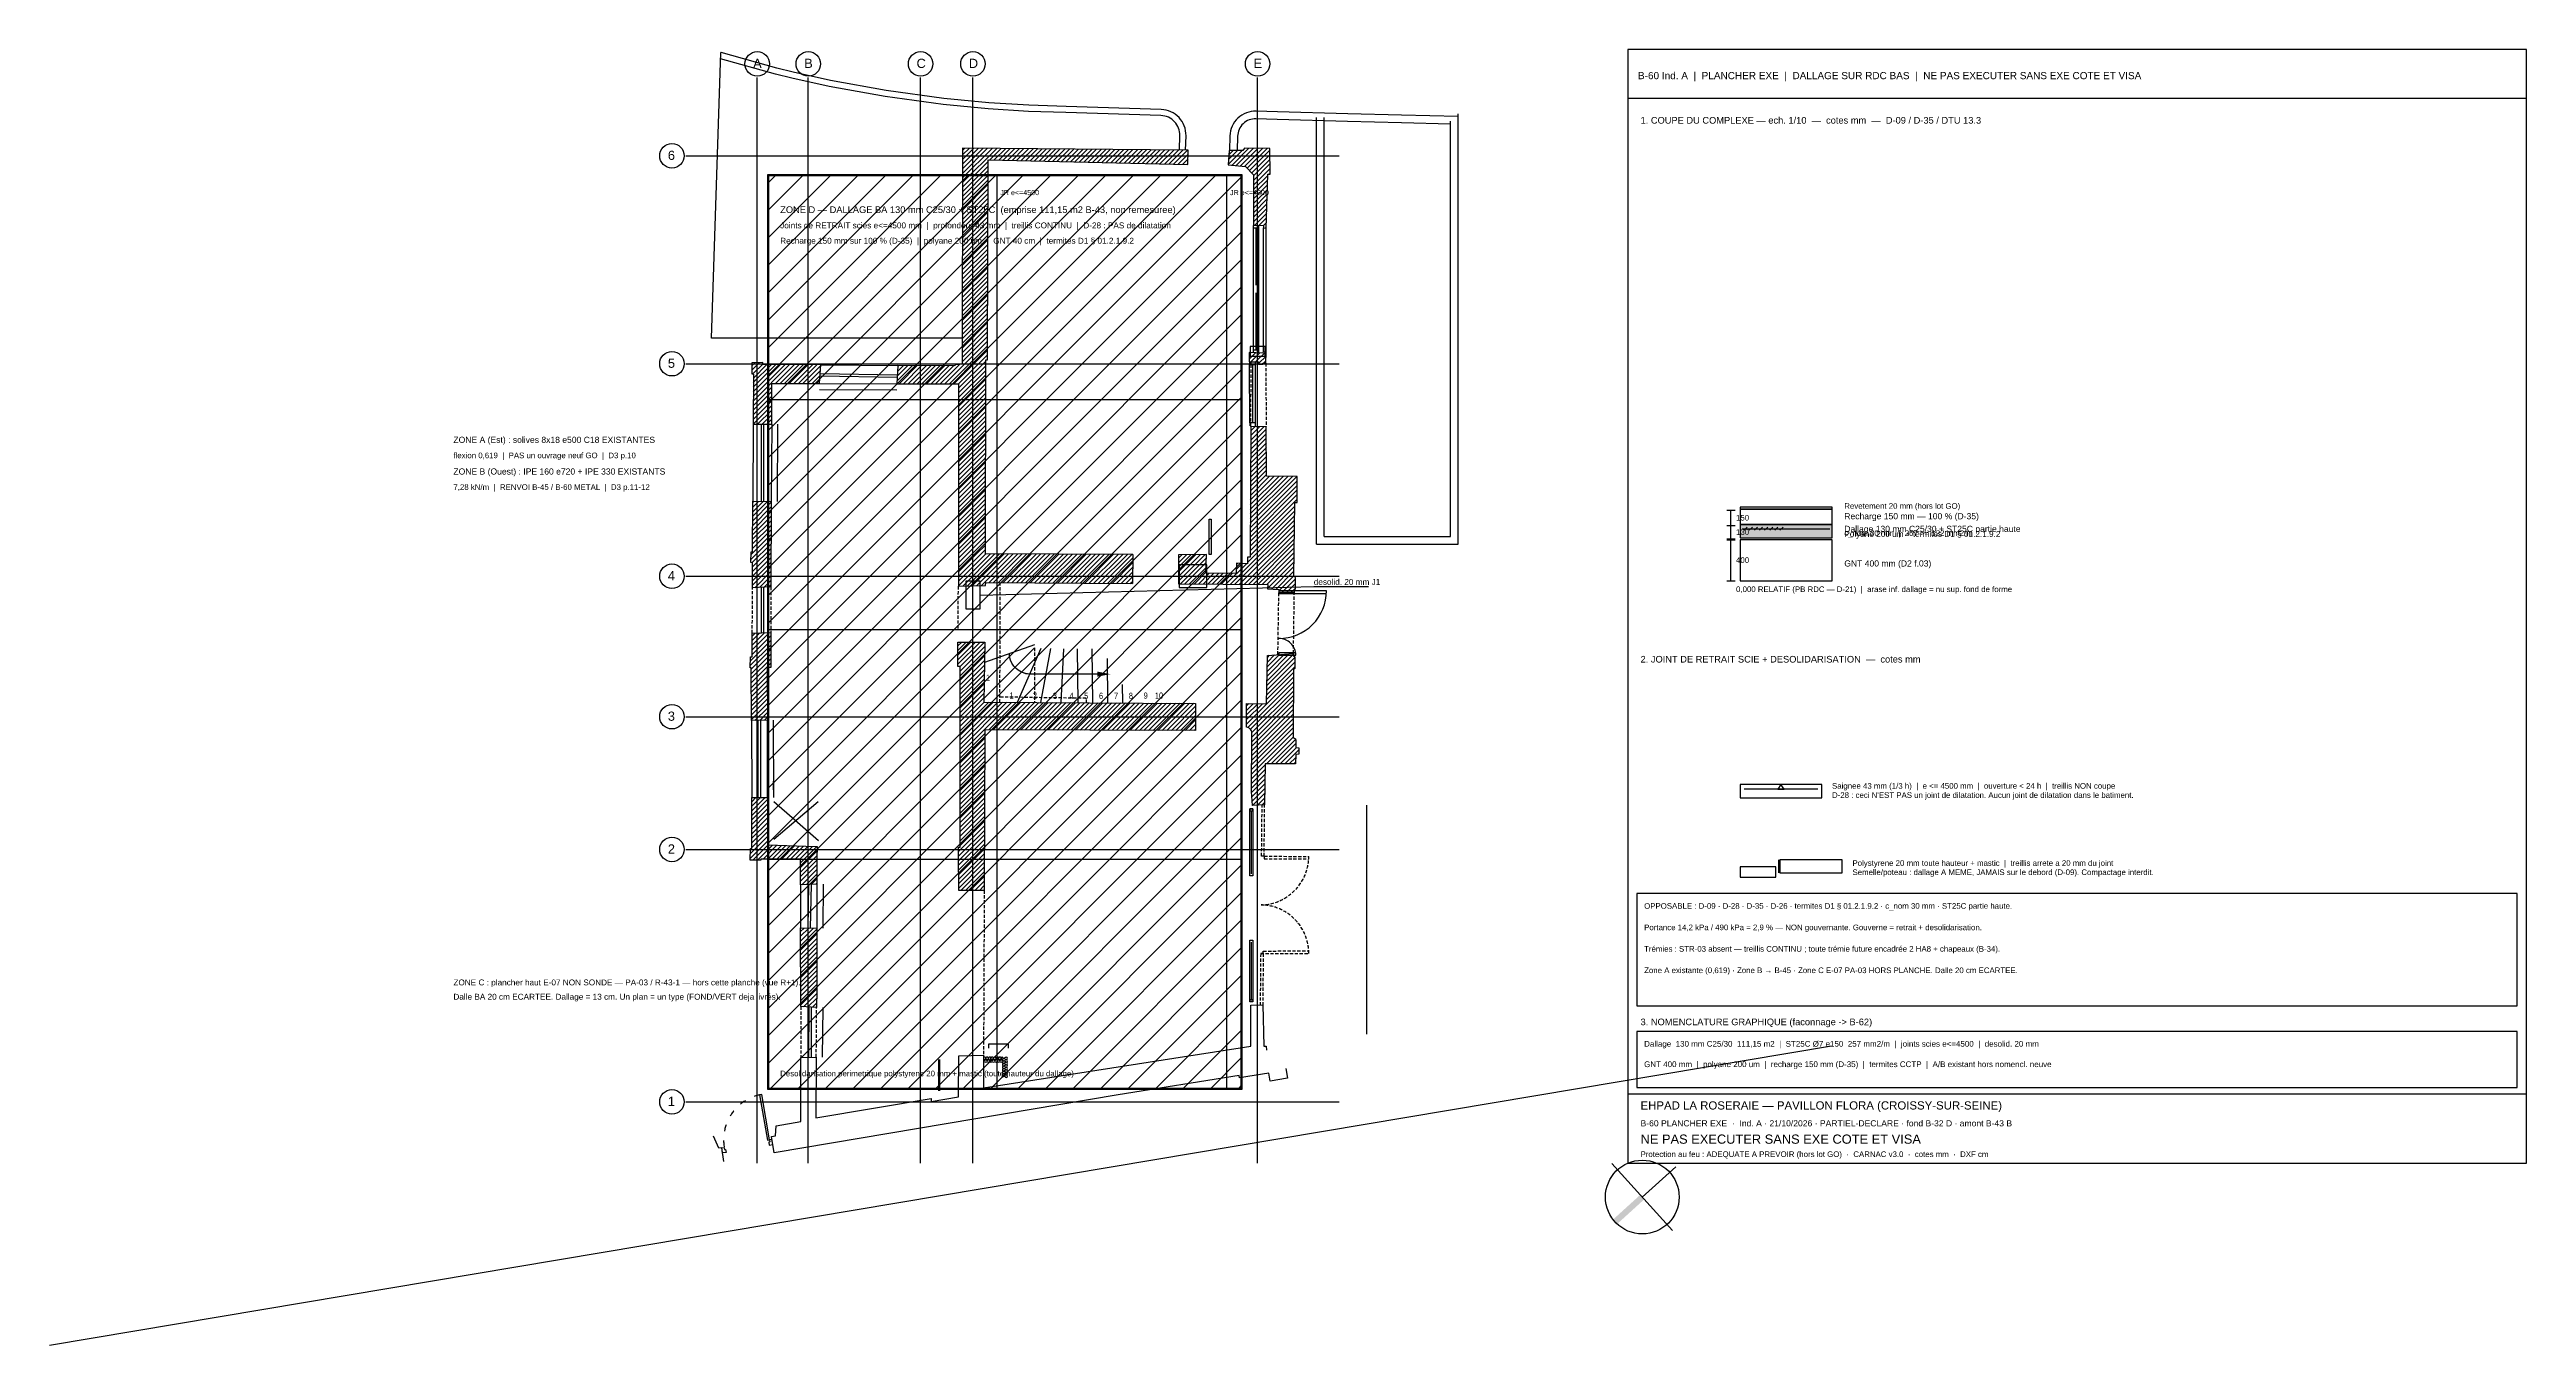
# Model space of a CAD drawing. Header units: centimetres. Extents: x 7169 to 12020, y 3983 to 6520.
import ezdxf

# ---------------------------------------------------------------- set-up
doc = ezdxf.new("R2010")
doc.units = ezdxf.units.CM
doc.linetypes.add('CACHE', pattern=[9.525, 6.35, -3.175])
doc.linetypes.add('PROJECTION', pattern=[0.3, 0.12, -0.18])
for name, color, linetype in [('010_mur', 8, 'Continuous'), ('030_menuiserie', 9, 'Continuous'), ('070_trait-fin', 9, 'Continuous'), ('075_cotation', 9, 'Continuous'), ('097_traits-fins-005', 4, 'Continuous'), ('PLANCHER-ACIER', 3, 'Continuous'), ('PLANCHER-AXES', 1, 'Continuous'), ('PLANCHER-CARTOUCHE', 7, 'Continuous'), ('PLANCHER-COTATION', 8, 'Continuous'), ('PLANCHER-DALLAGE', 8, 'Continuous'), ('PLANCHER-DESOLID', 30, 'Continuous'), ('PLANCHER-DETAILS', 4, 'Continuous'), ('PLANCHER-EXISTANT', 8, 'Continuous'), ('PLANCHER-HABILLAGE-TEXTE', 7, 'Continuous'), ('PLANCHER-HYP', 6, 'Continuous'), ('PLANCHER-JOINTS', 6, 'Continuous'), ('PLANCHER-NOMENCLATURE', 7, 'Continuous')]:
    doc.layers.add(name, color=color, linetype=linetype)
doc.styles.add('clem', font='swissc.ttf')
doc.styles.get("Standard").update_dxf_attribs({"font": 'arial.ttf'})
pattern_1 = [(45.21487, (-11671.396, -4335.0017), (-4.5069355, 4.4732575), [])]

# ---------------------------------------------------------------- blocks, each defined once
blk = doc.blocks.new('*U1201')
for points in [[(0.05, -0.042), (0.05, 0), (0, 0), (0, -0.072), (0.035, -0.072), (0.035, -0.042)], [(0.065, -0.072), (0.035, -0.072), (0.035, -0.721), (0.065, -0.721)], [(0.668, -0.042), (0.668, 0), (0.718, 0), (0.718, -0.072), (0.683, -0.072), (0.683, -0.042)]]:
    blk.add_lwpolyline(points, close=True)
at = {"linetype": 'PROJECTION', "ltscale": 0.75}
blk.add_arc((0.035, -0.073), 0.648, 271.6999, 0.0451, dxfattribs=at)
blk = doc.blocks.new('Murs porteurs selon geometre projet')
at = {"layer": '010_mur'}
h = blk.add_hatch(dxfattribs=at)
h.set_pattern_fill('ANSI31', color=4, scale=2, angle=0.2149)
h.set_pattern_definition(pattern_1)
edge = h.paths.add_edge_path()
edge.add_line((-2690.4, 1231.6), (-2691.2, 1611.5))
edge.add_line((-2691.2, 1611.5), (-2687.8, 1611.5))
edge.add_line((-2687.8, 1611.5), (-2687.8, 1622.5))
edge.add_line((-2687.8, 1622.5), (-2688.1, 2002.9))
edge.add_line((-2688.1, 2002.9), (-2296.6, 1995))
edge.add_line((-2296.6, 1995), (-2296.1, 2023.3))
edge.add_line((-2296.1, 2023.3), (-2738, 2025.7))
edge.add_line((-2738, 2025.7), (-2737.5, 1602.6))
edge.add_line((-2737.5, 1602.6), (-2751, 1601.5))
edge.add_line((-2751, 1601.5), (-2751.6, 1599.2))
edge.add_line((-2751.6, 1599.2), (-2863.1, 1599.6))
edge.add_line((-2863.1, 1599.6), (-2865, 1564))
edge.add_line((-2865, 1564), (-2812.9, 1564))
edge.add_line((-2812.9, 1564), (-2744, 1564.3))
edge.add_line((-2744, 1564.3), (-2743.6, 1435.3))
edge.add_line((-2743.6, 1435.3), (-2743.1, 1231.5))
edge.add_line((-2743.1, 1231.5), (-2690.5, 1231.6))
h = blk.add_hatch(dxfattribs=at)
h.set_pattern_fill('ANSI31', color=4, scale=2, angle=0.2149)
h.set_pattern_definition(pattern_1)
h.paths.add_polyline_path([(-2168, 1876.3), (-2147.9, 1877.1), (-2148, 1871.7), (-2142.6, 1871.4), (-2140.1, 1976.7), (-2135.7, 1976.8), (-2136.1, 2027.4), (-2185.7, 2027.4), (-2189, 2022.9), (-2216.2, 2023.2), (-2217.6, 1994.6), (-2183.9, 1992), (-2168, 1975.6)])
h = blk.add_hatch(dxfattribs=at)
h.set_pattern_fill('ANSI31', color=4, scale=2, angle=0.2149)
h.set_pattern_definition(pattern_1)
h.paths.add_polyline_path([(-3146.2, 1483.5), (-3109.8, 1483.8), (-3109.7, 1563.6), (-3016.4, 1563.7), (-3013.7, 1600.2), (-3126.8, 1600.6), (-3127.9, 1604.3), (-3149, 1603.9), (-3149, 1582.1), (-3146.1, 1581.8)])
at = {"layer": '010_mur', "lineweight": 5}
h = blk.add_hatch(dxfattribs=at)
h.set_pattern_fill('ANSI31', color=4, scale=2, angle=0.2149)
h.set_pattern_definition(pattern_1)
h.paths.add_polyline_path([(-2175.2, 1627.8), (-2175.3, 1609.2), (-2156.6, 1609.1), (-2156.6, 1605.1), (-2148.2, 1605), (-2148.1, 1607.1), (-2142.8, 1606.8), (-2141.9, 1628.5), (-2148.1, 1629), (-2148.6, 1626.7)])
at = {"layer": '010_mur'}
h = blk.add_hatch(dxfattribs=at)
h.set_pattern_fill('ANSI31', color=4, scale=2, angle=0.2149)
h.set_pattern_definition(pattern_1)
h.paths.add_polyline_path([(-2402.1, 1174.5), (-2402.1, 1231.5), (-2690.5, 1231.6), (-2743.1, 1231.5), (-2743, 1168.1), (-2689.7, 1169.7), (-2689.6, 1175.2)])
h.paths.add_polyline_path([(-2311.9, 1231.4), (-2311.9, 1174.1), (-2137.3, 1173.5), (-2137.4, 1165.4), (-2115.1, 1163.6), (-2115.3, 1158.5), (-2085, 1158.7), (-2084.9, 1163.1), (-2082.9, 1165.1), (-2083, 1187.2), (-2086.2, 1189.8), (-2084.6, 1334.1), (-2080.1, 1334.5), (-2080.2, 1385.4), (-2140.1, 1385.4), (-2141.3, 1482.5), (-2171.6, 1483), (-2172.1, 1226.7), (-2176.8, 1226.9), (-2177.1, 1214.1), (-2198.3, 1215.1), (-2198.9, 1195), (-2258.6, 1195.1), (-2257.3, 1231.6)])
h = blk.add_hatch(dxfattribs=at)
h.set_pattern_fill('ANSI31', color=4, scale=2, angle=0.2149)
h.set_pattern_definition(pattern_1)
h.paths.add_polyline_path([(-3146.2, 1163.3), (-3146.2, 1212.5), (-3149.8, 1212.7), (-3149.1, 1233.4), (-3146.3, 1233.6), (-3146.3, 1332.6), (-3110, 1332.5), (-3110.2, 1165.1)])
h = blk.add_hatch(dxfattribs=at)
h.set_pattern_fill('ANSI31', color=4, scale=2, angle=0.2149)
h.set_pattern_definition(pattern_1)
h.paths.add_polyline_path([(-3109.7, 1007.7), (-3109.7, 1024.5), (-3110.3, 1075.8), (-3146.3, 1074.4), (-3146.4, 1028.5), (-3149.4, 1028.3), (-3150.4, 1006.7), (-3148, 1006.5), (-3147.3, 903.4), (-3116, 904.4), (-3116.6, 1007.6)])
h = blk.add_hatch(dxfattribs=at)
h.set_pattern_fill('ANSI31', color=4, scale=2, angle=0.2149)
h.set_pattern_definition(pattern_1)
edge = h.paths.add_edge_path()
edge.add_line((-2177.9, 940.2), (-2138.4, 940.1))
edge.add_line((-2138.4, 940.1), (-2137.2, 1034.8))
edge.add_line((-2137.2, 1034.8), (-2086.3, 1039))
edge.add_line((-2086.3, 1039), (-2086.4, 1034.4))
edge.add_line((-2086.4, 1034.4), (-2083.9, 1032))
edge.add_line((-2083.9, 1032), (-2083.6, 1009.2))
edge.add_line((-2083.6, 1009.2), (-2086.1, 1007.6))
edge.add_line((-2086.1, 1007.6), (-2086.4, 874.9))
edge.add_arc((-2083, 876.4), 3.71, 204.38, 256.8367)
edge.add_arc((-2084.7, 869.3), 3.64, -0.6892, 76.8367, ccw=False)
edge.add_line((-2081, 869.2), (-2080.8, 854.8))
edge.add_line((-2080.8, 854.8), (-2074.8, 854.2))
edge.add_line((-2074.8, 854.2), (-2075, 841.6))
edge.add_line((-2075, 841.6), (-2081, 840.8))
edge.add_line((-2081, 840.8), (-2081.6, 822.5))
edge.add_line((-2081.6, 822.5), (-2141.2, 822.7))
edge.add_line((-2141.2, 822.7), (-2141.6, 741.9))
edge.add_line((-2141.6, 741.9), (-2165.7, 740.7))
edge.add_line((-2165.7, 740.7), (-2167.7, 767.9))
edge.add_line((-2167.7, 767.9), (-2167.4, 879.3))
edge.add_arc((-2179.1, 882.2), 12.1, 346.1269, 443.5219)
edge.add_line((-2177.7, 894.2), (-2177.9, 940.2))
h.paths.add_polyline_path([(-2737.4, 657), (-2738.9, 1010.5), (-2743.4, 1010.5), (-2743.5, 1024.6), (-2743.4, 1058.6), (-2690.8, 1058.7), (-2692.2, 941.1), (-2277.5, 940.4), (-2277.3, 887), (-2601.4, 887.2), (-2690.1, 887.2), (-2690.2, 572.6), (-2740.2, 572.2), (-2740.5, 643.2), (-2740.6, 657)])
h = blk.add_hatch(dxfattribs=at)
h.set_pattern_fill('ANSI31', color=4, scale=2, angle=0.2149)
h.set_pattern_definition(pattern_1)
h.paths.add_polyline_path([(-3017.6, 657.2), (-3018, 634.4), (-3017.9, 583.4), (-3049.8, 582.3), (-3050.1, 632.4), (-3127.8, 632.4), (-3128, 630.1), (-3149.1, 630.3), (-3148.5, 652.7), (-3145.5, 652.8), (-3146.2, 753), (-3115.1, 752.9), (-3114.5, 660), (-3021.1, 657.1)])
at = {"layer": '010_mur', "lineweight": 5}
h = blk.add_hatch(dxfattribs=at)
h.set_pattern_fill('ANSI31', color=4, scale=2, angle=0.2149)
h.set_pattern_definition(pattern_1)
h.paths.add_polyline_path([(-3017.3, 375), (-3017.5, 342.5), (-3048.7, 343.9), (-3049.4, 497.7), (-3017.8, 497.6), (-3017.6, 382.3)])
at = {"layer": '010_mur', "flags": 128}
for points in [[(-2690.4, 1231.6), (-2691.2, 1611.5), (-2687.8, 1611.5), (-2687.8, 1622.5), (-2688.1, 2002.9), (-2296.6, 1995), (-2296.1, 2023.3), (-2738, 2025.7), (-2737.5, 1602.6), (-2751, 1601.5), (-2751.6, 1599.2), (-2863.1, 1599.6), (-2865, 1564), (-2812.9, 1564), (-2744, 1564.3), (-2743.6, 1435.3), (-2743.1, 1231.5)], [(-2311.9, 1174), (-2137.3, 1173.5), (-2137.4, 1165.4), (-2115.1, 1163.6), (-2115.3, 1158.5), (-2085, 1158.7), (-2084.9, 1163.1), (-2082.9, 1165.1), (-2083, 1187.2), (-2086.2, 1189.8), (-2084.6, 1334.1), (-2080.1, 1334.5), (-2080.2, 1385.4), (-2140.1, 1385.4), (-2141.3, 1482.5), (-2171.6, 1483), (-2172.1, 1226.7), (-2176.8, 1226.9), (-2177.1, 1214.1), (-2198.3, 1215.1), (-2198.9, 1195), (-2258.6, 1195.1), (-2257.3, 1231.6), (-2311.9, 1231.3)], [(-3146.2, 1163.3), (-3146.2, 1212.5), (-3149.8, 1212.7), (-3149.1, 1233.4), (-3146.3, 1233.6), (-3146.3, 1332.6), (-3110, 1332.5), (-3110.2, 1165.1), (-3146.2, 1163.3)], [(-2743.1, 1231.5), (-2743, 1168.1), (-2689.7, 1169.7)], [(-2401.9, 1231.3), (-2690.5, 1231.6)], [(-2401.9, 1231.3), (-2401.9, 1174.3)], [(-2311.9, 1231.3), (-2311.9, 1174)], [(-2689.7, 1169.7), (-2689.6, 1175.2), (-2401.9, 1174.3)], [(-3147.3, 903.4), (-3148, 1006.5), (-3150.4, 1006.7), (-3149.4, 1028.3), (-3146.4, 1028.5), (-3146.3, 1074.4), (-3110.3, 1075.8), (-3109.7, 1024.5), (-3109.7, 1007.7), (-3116.6, 1007.6)], [(-2737.4, 657), (-2738.9, 1010.5), (-2743.4, 1010.5), (-2743.5, 1024.6), (-2743.4, 1058.6), (-2690.8, 1058.7), (-2692.2, 941.1), (-2277.5, 940.4), (-2277.3, 887), (-2690.1, 887.2), (-2690.2, 572.6), (-2740.2, 572.2), (-2740.5, 643.2), (-2740.6, 657), (-2737.4, 657)], [(-3116.6, 1007.6), (-3116, 904.4), (-3147.3, 903.4)], [(-2690.6, 659.5), (-2690.1, 659.5)], [(-3017.3, 375), (-3017.5, 342.5), (-3048.7, 343.9), (-3049.4, 497.7), (-3017.8, 497.6), (-3017.6, 382.3), (-3017.3, 375)]]:
    blk.add_lwpolyline(points, dxfattribs=at)
for points in [[(-2168, 1876.3), (-2147.9, 1877.1), (-2148, 1871.7), (-2142.6, 1871.4), (-2140.1, 1976.7), (-2135.7, 1976.8), (-2136.1, 2027.4), (-2185.7, 2027.4), (-2189, 2022.9), (-2216.2, 2023.2), (-2217.6, 1994.6), (-2183.9, 1992), (-2168, 1975.6)], [(-3146.2, 1483.5), (-3109.8, 1483.8), (-3109.7, 1563.6), (-3016.4, 1563.7), (-3013.7, 1600.2), (-3126.8, 1600.6), (-3127.9, 1604.3), (-3149, 1603.9), (-3149, 1582.1), (-3146.1, 1581.8)], [(-2175.2, 1627.8), (-2175.3, 1609.2), (-2156.6, 1609.1), (-2156.6, 1605.1), (-2148.2, 1605), (-2148.1, 1607.1), (-2142.8, 1606.8), (-2141.9, 1628.5), (-2148.1, 1629), (-2148.6, 1626.7)], [(-3017.6, 657.2), (-3018, 634.4), (-3017.9, 583.4), (-3049.8, 582.3), (-3050.1, 632.4), (-3127.8, 632.4), (-3128, 630.1), (-3149.1, 630.3), (-3148.5, 652.7), (-3145.5, 652.8), (-3146.2, 753), (-3115.1, 752.9), (-3114.5, 660), (-3021.1, 657.1)]]:
    blk.add_lwpolyline(points, close=True, dxfattribs=at)
blk.add_lwpolyline([(-2177.9, 940.2), (-2138.4, 940.1), (-2137.2, 1034.8), (-2086.3, 1039), (-2086.4, 1034.4), (-2083.9, 1032), (-2083.6, 1009.2), (-2086.1, 1007.6), (-2086.4, 874.9, 0.232968), (-2083.9, 872.8, -0.351792), (-2081, 869.2), (-2080.8, 854.8), (-2074.8, 854.2), (-2075, 841.6), (-2081, 840.8), (-2081.6, 822.5), (-2141.2, 822.7), (-2141.6, 741.9), (-2165.7, 740.7), (-2167.7, 767.9), (-2167.4, 879.3, 0.452542), (-2177.7, 894.2)], format="xyb", close=True, dxfattribs=at)
at = {"layer": '030_menuiserie', "flags": 128}
for points in [[(-2147.2, 1629), (-2148, 1871.7)], [(-2141.9, 1628.5), (-2143, 1871.4)], [(-2864.3, 1575.9), (-3015.4, 1577.8)], [(-2864.3, 1580.9), (-3015.3, 1582.8)], [(-3129.5, 1332.5), (-3129.9, 1483.7)], [(-3124.5, 1332.5), (-3124.9, 1483.7)], [(-3133.6, 752.9), (-3134.2, 903.9)], [(-3128.6, 752.9), (-3129.2, 904)], [(-3034.1, 583.1), (-3035.6, 497.7)], [(-3029.1, 583), (-3030.6, 497.6)]]:
    blk.add_lwpolyline(points, dxfattribs=at)
at = {"layer": '030_menuiserie'}
blk.add_lwpolyline([(-2082.1, 1040.2), (-2114.7, 1040.1), (-2114.7, 1035.1), (-2081.7, 1035.2, 0.414214), (-2114.8, 1068.1, 0.414214), (-2022.1, 1161.4), (-2115.1, 1161.1), (-2115.1, 1156.1), (-2022.1, 1156.4)], format="xyb", dxfattribs=at)
at = {"layer": '070_trait-fin', "linetype": 'CACHE'}
for p, q in [((-2148.3, 450.9), (-2053.9, 451.8)), ((-2143.3, 455.9), (-2054, 456.8))]:
    blk.add_line(p, q, dxfattribs=at)
at = {"layer": '070_trait-fin', "linetype": 'CACHE', "flags": 128}
for points in [[(-2171.6, 1483), (-2171, 1609.2)], [(-2142.8, 1606.8), (-2141.3, 1482.5)], [(-3110.2, 1165.1), (-3110.3, 1075.8)], [(-2743.4, 1085.2), (-2743, 1168.1)], [(-2660.7, 941.1), (-2661.4, 1175.1)], [(-3146.3, 1074.4), (-3146.2, 1163.3)], [(-2116.8, 1036.5), (-2115.3, 1158.5)], [(-2086.3, 1039), (-2085, 1158.7)], [(-2491.3, 940.8), (-2491.2, 949.4), (-2660.7, 951.3)], [(-2690.2, 572.6), (-2690.3, 250.4)], [(-3048.7, 343.9), (-3048.3, 244.2)], [(-3017.9, 244.9), (-3017.5, 342.5)]]:
    blk.add_lwpolyline(points, dxfattribs=at)
at = {"layer": '070_trait-fin', "color": 7, "true_color": 0xffffff}
for points in [[(-3016.4, 1563.7), (-2865, 1564)], [(-3109.8, 1483.8), (-3110, 1332.5)], [(-3115.1, 752.9), (-3116, 904.4)], [(-3017.9, 583.4), (-3017.8, 497.6)]]:
    blk.add_lwpolyline(points, dxfattribs=at)
at = {"layer": '070_trait-fin'}
for points in [[(-3013.7, 1600.2), (-2863.1, 1599.6)], [(-3146.2, 1483.5), (-3146.3, 1332.6)], [(-3049.8, 582.3), (-3049.4, 497.7)]]:
    blk.add_lwpolyline(points, dxfattribs=at)
at = {"layer": '070_trait-fin', "flags": 128}
for points in [[(-2593.5, 1047.9), (-2692.1, 948.6)], [(-2692.1, 948.6), (-2593.5, 1047.9)], [(-2581.3, 1046.7), (-2626.9, 941)], [(-2562.3, 1046.6), (-2581.6, 940.9)], [(-2536.7, 1046.4), (-2541.2, 940.8)], [(-2509.7, 1046.3), (-2508.1, 940.8)], [(-2480.9, 1046.2), (-2479.4, 940.7)], [(-2451.1, 1027.2), (-2450.3, 940.7)], [(-2551.9, 996.9), (-2470.2, 996.9)], [(-2421.3, 976.9), (-2420.7, 940.6)], [(-3147.3, 903.4), (-3146.2, 753)]]:
    blk.add_lwpolyline(points, dxfattribs=at)
blk.add_lwpolyline([(-2470.2, 996.9, 10, 0, 0), (-2444.9, 996.9, 0, 0, 0)], format="xyseb", dxfattribs=at)
at = {"layer": '070_trait-fin', "linetype": 'CACHE'}
for points in [[(-2147.2, 641.7), (-2146.6, 741.9)], [(-2142.2, 641.6), (-2141.6, 741.9)], [(-2142.2, 641.6), (-2147.2, 641.7)], [(-2142.2, 641.6), (-2054.6, 641.5)], [(-2142.2, 641.6), (-2142.2, 636.6)], [(-2142.2, 636.6), (-2054.6, 636.5)], [(-2148.3, 450.9), (-2148.9, 350.7)], [(-2143.3, 450.9), (-2148.3, 450.9)], [(-2143.3, 451), (-2143.9, 350.7)], [(-2143.3, 451), (-2143.4, 455.9)]]:
    blk.add_lwpolyline(points, dxfattribs=at)
for centre, start, end in [((-2150.1, 641.7), 271.3776, 359.8812), ((-2149.3, 450.9), 0.5485, 89.0522)]:
    blk.add_arc(centre, 95.4, start, end, dxfattribs=at)
at = {"layer": '030_menuiserie', "xscale": 138.550195075006, "yscale": 138.550195075006, "zscale": 138.550195075006, "rotation": 189.9168593396885}
blk.add_blockref('*U1201', (-3102.5, 73.8), dxfattribs=at)
blk = doc.blocks.new('NORD')
for p, q in [((-149.9, 0), (149.9, 0)), ((0, 0), (0, -149.9))]:
    blk.add_line(p, q)
blk.add_circle((0, 0), 122.5)
blk.add_solid([(-10, 122.1), (10, 122.1), (-10, 0), (10, 0)])
blk = doc.blocks.new('*U1019')
at = {"layer": '097_traits-fins-005', "linetype": 'Continuous'}
for p, q in [((-2, 1), (-0.5, -1)), ((2, 1), (0.5, -1))]:
    blk.add_line(p, q, dxfattribs=at)
for centre, radius, start, end in [((0, 2.5), 2.51, 322.5484, 216.2881), ((-2.5, -2.5), 2.51, 269.4183, 36.2881), ((2.5, -2.5), 2.48, 142.7235, 269.8189)]:
    blk.add_arc(centre, radius, start, end, dxfattribs=at)
blk = doc.blocks.new('*U1020')
at = {"layer": '075_cotation', "color": 0, "linetype": 'ByBlock', "lineweight": -2, "transparency": 16777216}
for p in [(0, 0), (5, 0), (10, 0), (15, 0), (20, 0), (25, 0), (30, 0), (35, 0)]:
    blk.add_blockref('*U1019', p, dxfattribs=at)
blk = doc.blocks.new('*U1021')
at = {"layer": '097_traits-fins-005', "linetype": 'Continuous'}
for p, q in [((-2, 1), (-0.5, -1)), ((2, 1), (0.5, -1))]:
    blk.add_line(p, q, dxfattribs=at)
for centre, radius, start, end in [((0, 2.5), 2.51, 322.5484, 216.2881), ((-2.5, -2.5), 2.51, 269.4183, 36.2881), ((2.5, -2.5), 2.48, 142.7235, 269.8189)]:
    blk.add_arc(centre, radius, start, end, dxfattribs=at)
blk = doc.blocks.new('*U1018')
at = {"layer": '075_cotation', "color": 0, "linetype": 'ByBlock', "lineweight": -2, "transparency": 16777216}
for p in [(0, 0), (5, 0), (10, 0), (15, 0), (20, 0), (25, 0), (30, 0)]:
    blk.add_blockref('*U1021', p, dxfattribs=at)

msp = doc.modelspace()

# ---------------------------------------------------------------- hatches: boundary and pattern name
at = {"layer": 'PLANCHER-DALLAGE'}
h = msp.add_hatch(dxfattribs=at)
h.set_pattern_fill('ANSI31', scale=12)
h.paths.add_polyline_path([(8575, 4485), (9505, 4485), (9505, 6275), (8575, 6275)])
msp.add_hatch(color=8, dxfattribs=at).paths.add_polyline_path([(10480, 5564), (10660, 5564), (10660, 5590), (10480, 5590)])

# ---------------------------------------------------------------- linework, layer by layer
at = {"layer": '010_mur'}
for p, q in [((9521.5, 4569.1), (9521.9, 4649)), ((9521.9, 4649), (9545, 4649.9)), ((9545, 4649.9), (9547.4, 4569.1)), ((8998, 4487.3), (9521.5, 4569.1)), ((9547.4, 4569.1), (9552, 4569)), ((9552, 4569), (9552.5, 4561.3)), ((8640.2, 4546.8), (8670.6, 4547.4)), ((8640.3, 4421.2), (8640.2, 4546.8)), ((8670.6, 4547.4), (8669.6, 4428.5)), ((8949.5, 4469.8), (8950.1, 4550)), ((8950.1, 4550), (8998.3, 4551.6)), ((8998.3, 4551.6), (8998, 4487.3)), ((9498.6, 4511.5), (9262, 4473.9)), ((9499.3, 4507.2), (9498.6, 4511.5)), ((9556.8, 4516.3), (9499.3, 4507.2)), ((9559.6, 4500.2), (9556.8, 4516.3)), ((9590.1, 4525.4), (9593.3, 4506.1)), ((9262, 4473.9), (8587.9, 4360)), ((8669.6, 4428.5), (8896, 4466.7)), ((8896, 4460.8), (8949.5, 4469.8)), ((8896, 4466.7), (8896, 4460.8)), ((9593.3, 4506.1), (9559.6, 4500.2)), ((8592.3, 4413.3), (8640.3, 4421.2)), ((8479.6, 4369.1), (8469.4, 4392.9)), ((8485.7, 4369.7), (8479.6, 4369.1)), ((8489.9, 4343.1), (8485.7, 4369.7)), ((8583.3, 4391.9), (8591.1, 4393.6)), ((8587.9, 4360), (8583.3, 4391.9)), ((8591.1, 4393.6), (8592.3, 4413.3))]:
    msp.add_line(p, q, dxfattribs=at)
at = {"layer": '030_menuiserie'}
for p, q in [((9526.6, 6175.6), (9526.6, 5926.8)), ((9536.6, 6170.6), (9526.6, 6170.6)), ((9531.6, 6170.6), (9531.6, 6058.5)), ((9536.6, 6175.6), (9536.6, 5926.3)), ((9531.6, 6043.5), (9531.6, 5931.8)), ((9536.6, 5931.8), (9526.6, 5931.8)), ((9519.4, 5908.5), (9519.4, 5903.4)), ((9530, 5908.5), (9530, 5903.4)), ((9519.5, 5789), (9519.5, 5783.7)), ((9530.1, 5789), (9530.1, 5783.7))]:
    msp.add_line(p, q, dxfattribs=at)
for points in [[(9519.4, 5903.4), (9530, 5903.4), (9530.1, 5789), (9519.5, 5789)], [(9440.1, 5531.2), (9440.1, 5600.9), (9444.3, 5600.9), (9444.3, 5531.2)], [(9519.6, 4660), (9519.5, 4776.6), (9525.5, 4776.6), (9525.6, 4660)]]:
    msp.add_lwpolyline(points, close=True, dxfattribs=at)
for points in [[(9524.7, 5903.4), (9524.8, 5789)], [(8563.1, 5378), (8563.1, 5467.1)], [(8568.1, 5378.1), (8568.1, 5467.3)], [(9519.5, 4902.5), (9519.5, 5033.5), (9525.5, 5033.5), (9525.5, 4902.5), (9519.5, 4902.5)], [(9525.5, 5033.5), (9519.5, 5033.5), (9519.5, 5029.5), (9525.5, 5029.5), (9525.5, 5033.5)], [(9522.5, 5029.5), (9522.5, 4906.5)], [(9522.5, 4772.6), (9522.6, 4660)], [(9519.6, 4656), (9519.6, 4660), (9525.6, 4660), (9525.6, 4656), (9519.6, 4656)], [(8655.8, 4645.8), (8655.4, 4547.1)], [(8660.8, 4645.8), (8660.4, 4547.1)], [(9047.1, 4565), (9047.1, 4573), (9007.7, 4573), (9007.7, 4565)], [(8910.1, 4543), (8910.1, 4481.3)], [(8912.1, 4543), (8912.1, 4481.6)]]:
    msp.add_lwpolyline(points, dxfattribs=at)
at = {"layer": '070_trait-fin'}
for p, q in [((9650.2, 5551.5), (9650.2, 6386.7)), ((9665.2, 5566.5), (9665.2, 6386.7)), ((9748.8, 4592.7), (9748.8, 5040.9)), ((10659, 4569.3), (7169.1, 3983.1))]:
    msp.add_line(p, q, dxfattribs=at)
for points in [[(8956.2, 5954.7), (8465.6, 5954.7), (8483.5, 6514.3)], [(9650.2, 5551.5), (9927.7, 5551.5), (9927.7, 6394.5)], [(9665.2, 5566.5), (9912.7, 5566.5), (9912.7, 6379.9)], [(8677, 5854.2), (8828.5, 5853.9)], [(8594.6, 5635.3), (8595.3, 5786.6)], [(9098, 5354.4), (9000.2, 5320.2)], [(8587.3, 5055.8), (8587, 5207.3)], [(8586.9, 5070.6), (8587.5, 5106.1)], [(8587.5, 5047.8), (8675.1, 4971.6)], [(8587.5, 4974.5), (8674.6, 5047.8)], [(8683.9, 4885.9), (8683.7, 4800.1)], [(8683.4, 4645), (8682.5, 4547.4)]]:
    msp.add_lwpolyline(points, dxfattribs=at)
for points in [[(9382.1, 6323.4), (9382.8, 6351.6, 0.414214), (9345.8, 6390.6), (9159.6, 6396.6), (9086.3, 6398.9), (9007.6, 6403.8), (8919.1, 6412.3), (8805.6, 6427.9), (8696.1, 6448), (8622.8, 6464.2), (8590.7, 6472.1), (8483.1, 6502)], [(9394.1, 6323.1), (9394.8, 6351.3, 0.414214), (9346.1, 6402.6), (9159.9, 6408.6), (9086.9, 6410.9), (9008.5, 6415.8), (8920.5, 6424.2), (8807.5, 6439.7), (8698.4, 6459.7), (8625.5, 6475.9), (8593.7, 6483.7), (8484.3, 6514.1), (8483.5, 6514.3)], [(9927.7, 6388.8), (9817, 6391.6), (9711.5, 6394.4), (9574, 6398.4), (9532.2, 6399.5, 0.414214), (9480.9, 6350.8), (9480.2, 6322.7)], [(9912.7, 6374.1), (9816.6, 6376.6), (9711.1, 6379.4), (9573.6, 6383.4), (9531.8, 6384.5, 0.414214), (9495.9, 6350.4), (9495.2, 6322.4)], [(9221.1, 5297.3), (9088.3, 5297.3, -0.358114), (9049.3, 5332), (9049.3, 5337.4)], [(9221.1, 5297.3), (9088.3, 5297.3, -0.19952), (9059.7, 5310.5, -0.19952)]]:
    msp.add_lwpolyline(points, format="xyb", dxfattribs=at)
at = {"layer": '070_trait-fin', "linetype": 'CACHE'}
msp.add_lwpolyline([(9098, 5348.9), (9098.3, 5241.9)], dxfattribs=at)
at = {"layer": 'PLANCHER-ACIER'}
for p, q in [((10484, 5582), (10656, 5582)), ((10488, 5579), (10494, 5585)), ((10498, 5579), (10504, 5585)), ((10508, 5579), (10514, 5585)), ((10518, 5579), (10524, 5585)), ((10528, 5579), (10534, 5585)), ((10538, 5579), (10544, 5585)), ((10548, 5579), (10554, 5585)), ((10558, 5579), (10564, 5585)), ((10480, 5561), (10660, 5561)), ((10488, 5073), (10632, 5073))]:
    msp.add_line(p, q, dxfattribs=at)
at = {"layer": 'PLANCHER-AXES'}
for p, q in [((8555, 4340), (8555, 6465)), ((8655, 4340), (8655, 6465)), ((8875, 4340), (8875, 6465)), ((8977.5, 4340), (8977.5, 6465)), ((9535, 4340), (9535, 6465)), ((8415, 6312), (9695, 6312)), ((8415, 5905), (9695, 5905)), ((8415, 5489), (9695, 5489)), ((8415, 5214), (9695, 5214)), ((8415, 4954.1), (9695, 4954.1)), ((8415, 4460), (9695, 4460))]:
    msp.add_line(p, q, dxfattribs=at)
for points in [[(10260, 6425), (12020, 6425), (12020, 6520), (10260, 6520), (10260, 6425)], [(10278, 4648), (12002, 4648), (12002, 4868), (10278, 4868), (10278, 4648)]]:
    msp.add_lwpolyline(points, dxfattribs=at)
for centre in [(8555, 6492), (8655, 6492), (8875, 6492), (8977.5, 6492), (9535, 6492), (8388, 6312), (8388, 5905), (8388, 5489), (8388, 5214), (8388, 4954.1), (8388, 4460)]:
    msp.add_circle(centre, 24, dxfattribs=at)
at = {"layer": 'PLANCHER-CARTOUCHE'}
for points in [[(10260, 4340), (12020, 4340), (12020, 6520), (10260, 6520), (10260, 4340)], [(10260, 4340), (12020, 4340), (12020, 4475), (10260, 4475), (10260, 4340)]]:
    msp.add_lwpolyline(points, dxfattribs=at)
at = {"layer": 'PLANCHER-COTATION'}
for p, q in [((10454, 5618), (10470, 5618)), ((10454, 5588), (10470, 5588)), ((10454, 5588), (10470, 5588)), ((10462, 5588), (10462, 5618)), ((10462, 5562), (10462, 5588)), ((10454, 5562), (10470, 5562)), ((10454, 5560), (10470, 5560)), ((10462, 5480), (10462, 5560)), ((10454, 5480), (10470, 5480))]:
    msp.add_line(p, q, dxfattribs=at)
at = {"layer": 'PLANCHER-DALLAGE'}
for points in [[(8575, 4485), (9505, 4485), (9505, 6275), (8575, 6275), (8575, 4485)], [(10480, 5564), (10660, 5564), (10660, 5590), (10480, 5590), (10480, 5564)], [(10480, 5055), (10640, 5055), (10640, 5081), (10480, 5081), (10480, 5055)], [(10558, 4908), (10680, 4908), (10680, 4934), (10558, 4934), (10558, 4908)]]:
    msp.add_lwpolyline(points, dxfattribs=at)
at = {"layer": 'PLANCHER-DESOLID'}
msp.add_line((10556, 4908), (10556, 4934), dxfattribs=at)
for points in [[(8577, 4487), (9503, 4487), (9503, 6273), (8577, 6273), (8577, 4487)], [(9520.5, 5919.7), (9549.5, 5919.7), (9549.5, 5938.7), (9520.5, 5938.7), (9520.5, 5919.7)], [(9381.6, 5467.1), (9435.6, 5467.1), (9435.6, 5511.1), (9381.6, 5511.1), (9381.6, 5467.1)], [(8963.5, 5425.1), (8991.5, 5425.1), (8991.5, 5479.1), (8963.5, 5479.1), (8963.5, 5425.1)], [(8991.5, 5452.1), (9645, 5469.1), (9752.5, 5469.1)]]:
    msp.add_lwpolyline(points, dxfattribs=at)
at = {"layer": 'PLANCHER-DETAILS'}
for points in [[(10480, 5480), (10660, 5480), (10660, 5560), (10480, 5560), (10480, 5480)], [(10480, 4900), (10550, 4900), (10550, 4920), (10480, 4920), (10480, 4900)]]:
    msp.add_lwpolyline(points, dxfattribs=at)
at = {"layer": 'PLANCHER-EXISTANT'}
msp.add_lwpolyline([(10480, 5620), (10660, 5620), (10660, 5624), (10480, 5624), (10480, 5620)], dxfattribs=at)
at = {"layer": 'PLANCHER-HYP'}
msp.add_lwpolyline([(10480, 5590), (10660, 5590), (10660, 5620), (10480, 5620), (10480, 5590)], dxfattribs=at)
at = {"layer": 'PLANCHER-JOINTS'}
for p, q in [((9025, 4485), (9025, 6275)), ((9475, 4485), (9475, 6275)), ((8575, 5835), (9505, 5835)), ((8575, 5385), (9505, 5385)), ((8575, 4935), (9505, 4935))]:
    msp.add_line(p, q, dxfattribs=at)
msp.add_lwpolyline([(10560, 5081), (10554, 5072), (10566, 5072), (10560, 5081)], dxfattribs=at)
at = {"layer": 'PLANCHER-NOMENCLATURE'}
msp.add_lwpolyline([(10278, 4488), (12002, 4488), (12002, 4598), (10278, 4598), (10278, 4488)], dxfattribs=at)

# ---------------------------------------------------------------- block references
at = {"layer": '010_mur', "rotation": 359.7851270248765}
msp.add_blockref('Murs porteurs selon geometre projet', (11687.6, 4291.2), dxfattribs=at)
at = {"layer": '070_trait-fin', "xscale": 0.5892211539267361, "yscale": 0.5892211539267361, "zscale": 0.5892211539267361, "rotation": 132.2354592550134}
msp.add_blockref('NORD', (10288.4, 4273.6), dxfattribs=at)
at = {"layer": '075_cotation'}
for name, p, rotation in [('*U1018', (9032.8, 4542.6), 180), ('*U1020', (9040.3, 4545.1), 270)]:
    msp.add_blockref(name, p, dxfattribs=dict(at, rotation=rotation))

# ---------------------------------------------------------------- texts
at = {"layer": '070_trait-fin', "style": 'clem'}
for s, p in [('1', (9003.1, 5284.2)), ('1', (9049.2, 5249.5)), ('2', (9095, 5249.5)), ('3', (9134, 5248.9)), ('4', (9166.6, 5248.9)), ('5', (9195.3, 5248.9)), ('6', (9224.4, 5248.9)), ('7', (9253.9, 5248.9)), ('8', (9282.9, 5248.9)), ('9', (9311.9, 5249.3)), ('10', (9334, 5249.3))]:
    msp.add_text(s, height=12, dxfattribs=at).set_placement(p)
at = {"layer": 'PLANCHER-AXES'}
for s, height, p in [('A', 18, (8547, 6484)), ('B', 18, (8647, 6484)), ('C', 18, (8867, 6484)), ('D', 18, (8969.5, 6484)), ('E', 18, (9527, 6484)), ('B-60 Ind. A  |  PLANCHER EXE  |  DALLAGE SUR RDC BAS  |  NE PAS EXECUTER SANS EXE COTE ET VISA', 14, (10280, 6462)), ('6', 18, (8380, 6304)), ('5', 18, (8380, 5897)), ('4', 18, (8380, 5481)), ('0,000 RELATIF (PB RDC — D-21)  |  arase inf. dallage = nu sup. fond de forme', 11, (10472, 5458)), ('3', 18, (8380, 5206)), ('2', 18, (8380, 4946.1)), ('OPPOSABLE : D-09 · D-28 · D-35 · D-26 · termites D1 § 01.2.1.9.2 · c_nom 30 mm · ST25C partie haute.', 11, (10292, 4838)), ('1', 18, (8380, 4452)), ('EHPAD LA ROSERAIE — PAVILLON FLORA (CROISSY-SUR-SEINE)', 16, (10285, 4445)), ('NE PAS EXECUTER SANS EXE COTE ET VISA', 18, (10285, 4378))]:
    msp.add_text(s, height=height, dxfattribs=at).set_placement(p)
at = {"layer": 'PLANCHER-COTATION'}
for s, p in [('150', (10472, 5598)), ('130', (10472, 5570)), ('400', (10472, 5515))]:
    msp.add_text(s, height=11, dxfattribs=at).set_placement(p)
at = {"layer": 'PLANCHER-DALLAGE'}
for s, height, p in [('ZONE D — DALLAGE BA 130 mm C25/30 + ST25C  (emprise 111,15 m2 B-43, non remesuree)', 13, (8600, 6200)), ('Recharge 150 mm sur 100 % (D-35)  |  polyane 200 um  |  GNT 40 cm  |  termites D1 § 01.2.1.9.2', 11.5, (8600, 6140))]:
    msp.add_text(s, height=height, dxfattribs=at).set_placement(p)
at = {"layer": 'PLANCHER-DESOLID'}
for s, height, p in [('desolid. 20 mm J1', 11.5, (9645, 5472.1)), ('Polystyrene 20 mm toute hauteur + mastic  |  treillis arrete a 20 mm du joint', 11, (10700, 4922)), ('Desolidarisation perimetrique polystyrene 20 mm + mastic (toute hauteur du dallage)', 11, (8600, 4510))]:
    msp.add_text(s, height=height, dxfattribs=at).set_placement(p)
at = {"layer": 'PLANCHER-DETAILS'}
for s, p in [('1. COUPE DU COMPLEXE — ech. 1/10  —  cotes mm  —  D-09 / D-35 / DTU 13.3', (10285, 6375)), ('2. JOINT DE RETRAIT SCIE + DESOLIDARISATION  —  cotes mm', (10285, 5320))]:
    msp.add_text(s, height=13, dxfattribs=at).set_placement(p)
at = {"layer": 'PLANCHER-EXISTANT'}
for s, height, p in [('flexion 0,619  |  PAS un ouvrage neuf GO  |  D3 p.10', 11, (7960, 5720)), ('ZONE A (Est) : solives 8x18 e500 C18 EXISTANTES', 12, (7960, 5750)), ('ZONE B (Ouest) : IPE 160 e720 + IPE 330 EXISTANTS', 12, (7960, 5688)), ('7,28 kN/m  |  RENVOI B-45 / B-60 METAL  |  D3 p.11-12', 11, (7960, 5658))]:
    msp.add_text(s, height=height, dxfattribs=at).set_placement(p)
at = {"layer": 'PLANCHER-HABILLAGE-TEXTE'}
for s, height, p in [('Revetement 20 mm (hors lot GO)', 11, (10684, 5621)), ('c_nom 30 mm  |  257 >= 122 mm2/m', 11, (10684, 5568)), ('Recharge 150 mm — 100 % (D-35)', 12, (10684, 5600.5)), ('Dallage 130 mm C25/30 + ST25C partie haute', 12, (10684, 5575.7)), ('Polyane 200 um + termites D1 § 01.2.1.9.2', 11.5, (10684, 5566)), ('GNT 400 mm (D2 f.03)', 12, (10684, 5508)), ("D-28 : ceci N'EST PAS un joint de dilatation. Aucun joint de dilatation dans le batiment.", 11, (10660, 5055)), ('Semelle/poteau : dallage A MEME, JAMAIS sur le debord (D-09). Compactage interdit.', 11, (10700, 4904)), ('Portance 14,2 kPa / 490 kPa = 2,9 % — NON gouvernante. Gouverne = retrait + desolidarisation.', 11, (10292, 4796)), ('Trémies : STR-03 absent — treillis CONTINU ; toute trémie future encadrée 2 HA8 + chapeaux (B-34).', 11, (10292, 4754)), ('Zone A existante (0,619) · Zone B → B-45 · Zone C E-07 PA-03 HORS PLANCHE. Dalle 20 cm ECARTEE.', 11, (10292, 4712)), ('Dalle BA 20 cm ECARTEE. Dallage = 13 cm. Un plan = un type (FOND/VERT deja livrés).', 11.5, (7960, 4660)), ('B-60 PLANCHER EXE  ·  Ind. A · 21/10/2026 · PARTIEL-DECLARE · fond B-32 D · amont B-43 B', 12, (10285, 4412)), ('Protection au feu : ADEQUATE A PREVOIR (hors lot GO)  ·  CARNAC v3.0  ·  cotes mm  ·  DXF cm', 11, (10285, 4352))]:
    msp.add_text(s, height=height, dxfattribs=at).set_placement(p)
at = {"layer": 'PLANCHER-HYP'}
msp.add_text('ZONE C : plancher haut E-07 NON SONDE — PA-03 / R-43-1 — hors cette planche (vue R+1).', height=11.5, dxfattribs=at).set_placement((7960, 4688))
at = {"layer": 'PLANCHER-JOINTS'}
for s, height, p in [('JR e<=4500', 10, (9031, 6235)), ('JR e<=4500', 10, (9481, 6235)), ('Joints de RETRAIT scies e<=4500 mm  |  profondeur 43 mm  |  treillis CONTINU  |  D-28 : PAS de dilatation', 11.5, (8600, 6170)), ('Saignee 43 mm (1/3 h)  |  e <= 4500 mm  |  ouverture < 24 h  |  treillis NON coupe', 11, (10660, 5073))]:
    msp.add_text(s, height=height, dxfattribs=at).set_placement(p)
at = {"layer": 'PLANCHER-NOMENCLATURE'}
for s, height, p in [('3. NOMENCLATURE GRAPHIQUE (faconnage -> B-62)', 13, (10285, 4610)), ('Dallage  130 mm C25/30  111,15 m2  |  ST25C Ø7 e150  257 mm2/m  |  joints scies e<=4500  |  desolid. 20 mm', 11.2, (10292, 4568)), ('GNT 400 mm  |  polyane 200 um  |  recharge 150 mm (D-35)  |  termites CCTP  |  A/B existant hors nomencl. neuve', 11.2, (10292, 4528))]:
    msp.add_text(s, height=height, dxfattribs=at).set_placement(p)

doc.saveas('drawing.dxf')
